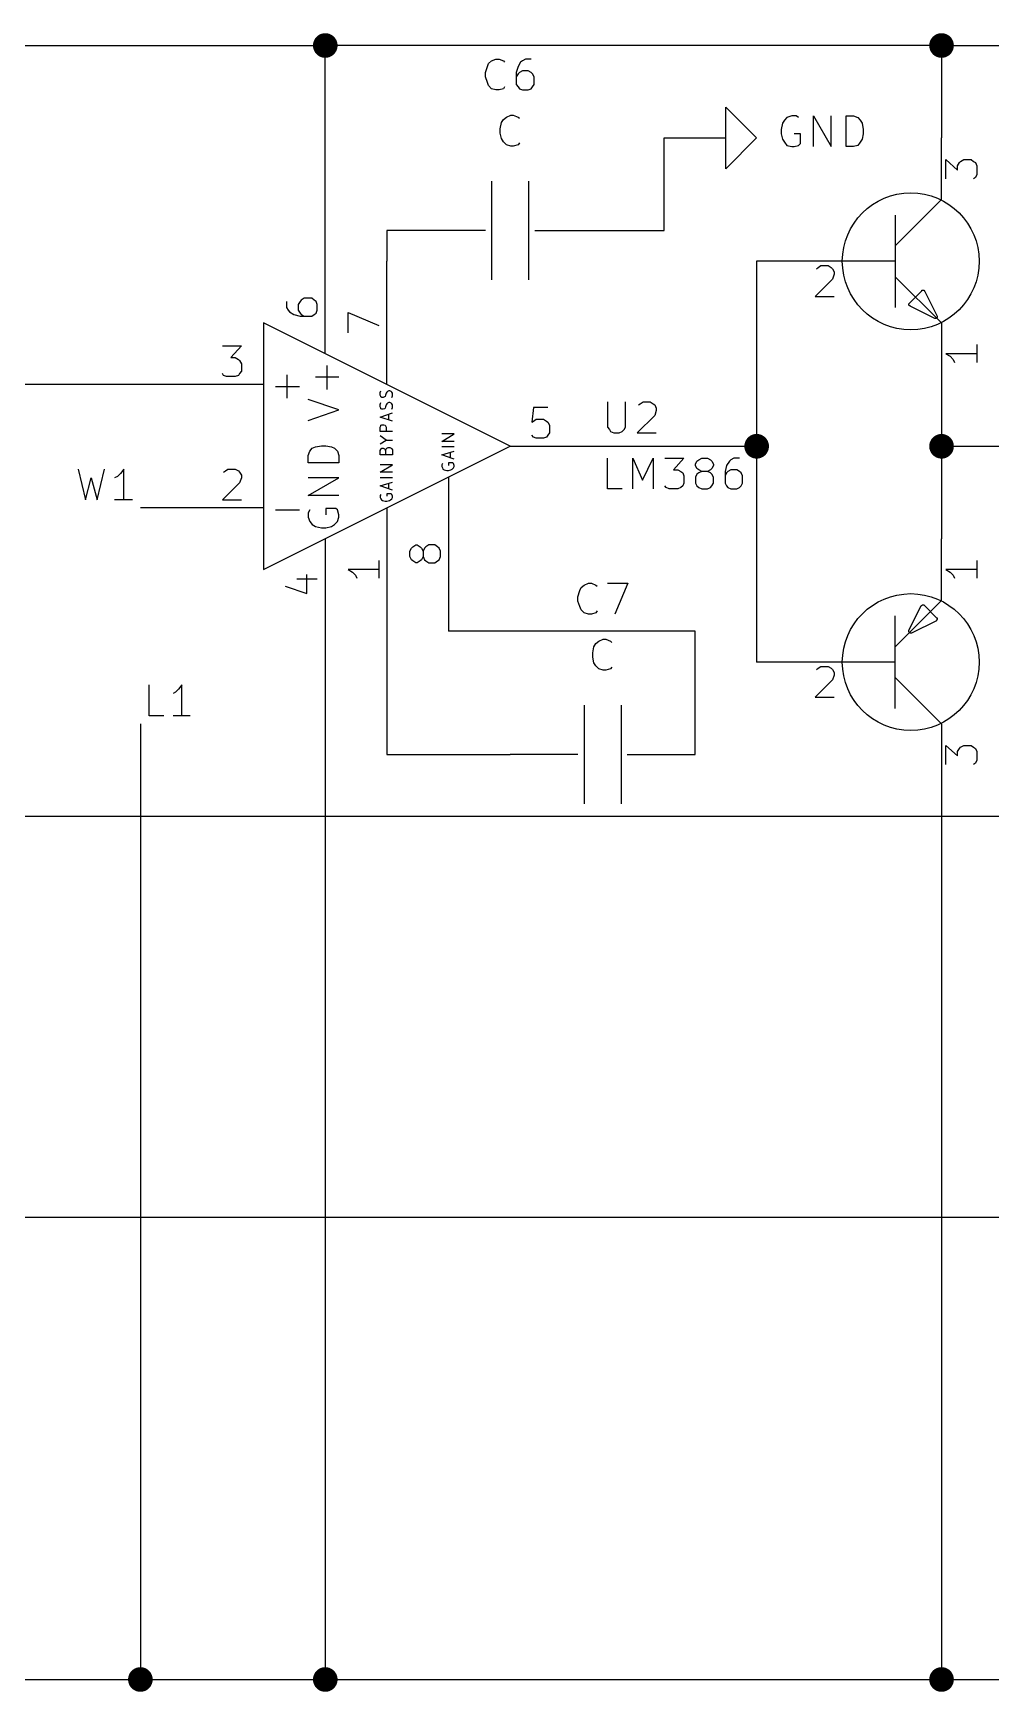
# Model space of a CAD drawing. Extents: x 0.4 to 11.3, y -7.9 to -0.4.
# Drawn here: x 5.076 to 6.63, y -4.82 to -2.13 of the extents above; entities that cross this region are included whole.
import ezdxf

# ---------------------------------------------------------------- set-up
doc = ezdxf.new("R2010")
doc.units = 0
doc.header["$MEASUREMENT"] = 0
for name, color, linetype in [('BLACK', 7, 'CONTINUOUS'), ('CYAN2', 4, 'CONTINUOUS'), ('GREEN2', 3, 'CONTINUOUS'), ('LYELLOW', 51, 'CONTINUOUS'), ('RED2', 1, 'CONTINUOUS')]:
    doc.layers.add(name, color=color, linetype=linetype)

msp = doc.modelspace()

# ---------------------------------------------------------------- linework, layer by layer
at = {"layer": 'BLACK', "linetype": 'CONTINUOUS'}
for p, q in [((5.149, -2.837), (5.161, -2.887)), ((5.161, -2.887), (5.17, -2.851)), ((5.17, -2.851), (5.18, -2.887)), ((5.18, -2.887), (5.192, -2.837)), ((5.213, -2.849), (5.208, -2.851)), ((5.218, -2.844), (5.213, -2.849)), ((5.223, -2.837), (5.218, -2.844)), ((5.223, -2.887), (5.223, -2.837)), ((5.237, -2.887), (5.208, -2.887)), ((5.264, -3.237), (5.264, -3.187)), ((5.307, -3.199), (5.303, -3.201)), ((5.312, -3.194), (5.307, -3.199)), ((5.317, -3.187), (5.312, -3.194)), ((5.317, -3.237), (5.317, -3.187)), ((5.288, -3.237), (5.264, -3.237)), ((5.331, -3.237), (5.303, -3.237))]:
    msp.add_line(p, q, dxfattribs=at)
at = {"layer": 'CYAN2', "linetype": 'CONTINUOUS'}
for p, q in [((5.815, -2.179), (5.82, -2.175)), ((5.82, -2.175), (5.827, -2.172)), ((5.827, -2.172), (5.832, -2.172)), ((5.832, -2.172), (5.839, -2.175)), ((5.839, -2.175), (5.841, -2.177)), ((5.867, -2.177), (5.863, -2.184)), ((5.87, -2.175), (5.867, -2.177)), ((5.875, -2.172), (5.87, -2.175)), ((5.884, -2.172), (5.875, -2.172)), ((5.81, -2.194), (5.813, -2.184)), ((5.81, -2.201), (5.81, -2.194)), ((5.813, -2.21), (5.81, -2.201)), ((5.813, -2.184), (5.815, -2.179)), ((5.863, -2.184), (5.86, -2.194)), ((5.86, -2.194), (5.86, -2.213)), ((5.863, -2.196), (5.86, -2.201)), ((5.865, -2.194), (5.863, -2.196)), ((5.87, -2.191), (5.865, -2.194)), ((5.879, -2.191), (5.87, -2.191)), ((5.884, -2.194), (5.879, -2.191)), ((5.886, -2.196), (5.884, -2.194)), ((5.889, -2.201), (5.886, -2.196)), ((5.889, -2.213), (5.889, -2.201)), ((5.815, -2.215), (5.813, -2.21)), ((5.82, -2.22), (5.815, -2.215)), ((5.827, -2.222), (5.82, -2.22)), ((5.832, -2.222), (5.827, -2.222)), ((5.839, -2.22), (5.832, -2.222)), ((5.841, -2.217), (5.839, -2.22)), ((5.86, -2.213), (5.863, -2.217)), ((5.863, -2.217), (5.865, -2.22)), ((5.865, -2.22), (5.87, -2.222)), ((5.87, -2.222), (5.879, -2.222)), ((5.879, -2.222), (5.884, -2.22)), ((5.884, -2.22), (5.886, -2.217)), ((5.886, -2.217), (5.889, -2.213)), ((5.834, -2.285), (5.836, -2.275)), ((5.834, -2.292), (5.834, -2.285)), ((5.836, -2.275), (5.839, -2.27)), ((5.839, -2.27), (5.844, -2.266)), ((5.844, -2.266), (5.851, -2.263)), ((5.851, -2.263), (5.855, -2.263)), ((5.855, -2.263), (5.863, -2.266)), ((5.863, -2.266), (5.865, -2.268)), ((6.292, -2.276), (6.29, -2.286)), ((6.29, -2.286), (6.29, -2.293)), ((6.295, -2.271), (6.292, -2.276)), ((6.299, -2.267), (6.295, -2.271)), ((6.307, -2.264), (6.299, -2.267)), ((6.314, -2.264), (6.307, -2.264)), ((6.318, -2.267), (6.314, -2.264)), ((6.342, -2.314), (6.342, -2.264)), ((6.342, -2.264), (6.371, -2.314)), ((6.371, -2.314), (6.371, -2.264)), ((6.395, -2.314), (6.395, -2.264)), ((6.395, -2.264), (6.407, -2.264)), ((6.407, -2.264), (6.414, -2.267)), ((6.414, -2.267), (6.418, -2.271)), ((6.418, -2.271), (6.421, -2.276)), ((6.421, -2.276), (6.423, -2.286)), ((6.423, -2.286), (6.423, -2.293)), ((5.836, -2.301), (5.834, -2.292)), ((5.839, -2.306), (5.836, -2.301)), ((5.844, -2.311), (5.839, -2.306)), ((5.851, -2.313), (5.844, -2.311)), ((5.855, -2.313), (5.851, -2.313)), ((5.863, -2.311), (5.855, -2.313)), ((5.865, -2.308), (5.863, -2.311)), ((6.29, -2.293), (6.292, -2.302)), ((6.292, -2.302), (6.295, -2.307)), ((6.295, -2.307), (6.299, -2.312)), ((6.299, -2.312), (6.307, -2.314)), ((6.321, -2.293), (6.311, -2.293)), ((6.311, -2.314), (6.318, -2.312)), ((6.318, -2.312), (6.321, -2.309)), ((6.321, -2.309), (6.321, -2.293)), ((6.414, -2.312), (6.407, -2.314)), ((6.418, -2.307), (6.414, -2.312)), ((6.421, -2.302), (6.418, -2.307)), ((6.423, -2.293), (6.421, -2.302)), ((6.307, -2.314), (6.311, -2.314)), ((6.407, -2.314), (6.395, -2.314)), ((5.488, -2.722), (5.488, -2.684)), ((5.572, -2.688), (5.534, -2.688)), ((5.553, -2.708), (5.553, -2.669)), ((5.469, -2.703), (5.508, -2.703)), ((5.639, -2.713), (5.64, -2.71)), ((5.639, -2.717), (5.639, -2.713)), ((5.649, -2.714), (5.648, -2.717)), ((5.65, -2.712), (5.649, -2.714)), ((5.651, -2.711), (5.65, -2.712)), ((5.653, -2.71), (5.651, -2.711)), ((5.655, -2.71), (5.653, -2.71)), ((5.657, -2.711), (5.655, -2.71)), ((5.658, -2.712), (5.657, -2.711)), ((5.659, -2.714), (5.658, -2.712)), ((5.659, -2.718), (5.659, -2.714)), ((5.572, -2.741), (5.522, -2.724)), ((5.522, -2.758), (5.572, -2.741)), ((5.64, -2.719), (5.639, -2.717)), ((5.639, -2.732), (5.64, -2.729)), ((5.639, -2.736), (5.639, -2.732)), ((5.64, -2.738), (5.639, -2.736)), ((5.64, -2.72), (5.64, -2.719)), ((5.642, -2.721), (5.64, -2.72)), ((5.64, -2.739), (5.64, -2.738)), ((5.642, -2.74), (5.64, -2.739)), ((5.644, -2.721), (5.642, -2.721)), ((5.644, -2.74), (5.642, -2.74)), ((5.646, -2.72), (5.644, -2.721)), ((5.646, -2.739), (5.644, -2.74)), ((5.647, -2.719), (5.646, -2.72)), ((5.647, -2.738), (5.646, -2.739)), ((5.648, -2.717), (5.647, -2.719)), ((5.648, -2.736), (5.647, -2.738)), ((5.649, -2.733), (5.648, -2.736)), ((5.65, -2.731), (5.649, -2.733)), ((5.651, -2.73), (5.65, -2.731)), ((5.653, -2.729), (5.651, -2.73)), ((5.655, -2.729), (5.653, -2.729)), ((5.657, -2.73), (5.655, -2.729)), ((5.658, -2.731), (5.657, -2.73)), ((5.658, -2.721), (5.659, -2.718)), ((5.659, -2.733), (5.658, -2.731)), ((5.658, -2.74), (5.659, -2.737)), ((5.659, -2.737), (5.659, -2.733)), ((6.008, -2.728), (6.008, -2.769)), ((6.037, -2.769), (6.037, -2.728)), ((6.058, -2.733), (6.061, -2.731)), ((6.061, -2.731), (6.066, -2.728)), ((6.066, -2.728), (6.077, -2.728)), ((6.077, -2.728), (6.082, -2.731)), ((6.082, -2.731), (6.085, -2.733)), ((6.085, -2.733), (6.087, -2.738)), ((6.087, -2.742), (6.085, -2.75)), ((6.087, -2.738), (6.087, -2.742)), ((5.639, -2.753), (5.659, -2.746)), ((5.659, -2.759), (5.639, -2.753)), ((5.639, -2.769), (5.64, -2.767)), ((5.639, -2.776), (5.639, -2.769)), ((5.64, -2.766), (5.642, -2.765)), ((5.64, -2.767), (5.64, -2.766)), ((5.642, -2.765), (5.645, -2.765)), ((5.645, -2.765), (5.647, -2.766)), ((5.647, -2.766), (5.648, -2.767)), ((5.648, -2.767), (5.649, -2.769)), ((5.649, -2.769), (5.649, -2.776)), ((5.653, -2.757), (5.653, -2.748)), ((6.008, -2.769), (6.011, -2.773)), ((6.035, -2.773), (6.037, -2.769)), ((6.085, -2.75), (6.056, -2.778)), ((5.659, -2.776), (5.639, -2.776)), ((5.649, -2.79), (5.639, -2.783)), ((5.639, -2.796), (5.649, -2.79)), ((5.649, -2.79), (5.659, -2.79)), ((5.739, -2.792), (5.759, -2.78)), ((5.759, -2.78), (5.739, -2.78)), ((5.759, -2.792), (5.739, -2.792)), ((6.011, -2.773), (6.013, -2.776)), ((6.013, -2.776), (6.018, -2.778)), ((6.018, -2.778), (6.027, -2.778)), ((6.027, -2.778), (6.032, -2.776)), ((6.032, -2.776), (6.035, -2.773)), ((6.056, -2.778), (6.087, -2.778)), ((5.522, -2.815), (5.525, -2.808)), ((5.522, -2.827), (5.522, -2.815)), ((5.525, -2.808), (5.529, -2.803)), ((5.529, -2.803), (5.534, -2.801)), ((5.534, -2.801), (5.544, -2.799)), ((5.544, -2.799), (5.551, -2.799)), ((5.551, -2.799), (5.56, -2.801)), ((5.56, -2.801), (5.565, -2.803)), ((5.565, -2.803), (5.57, -2.808)), ((5.57, -2.808), (5.572, -2.815)), ((5.572, -2.815), (5.572, -2.827)), ((5.639, -2.807), (5.64, -2.805)), ((5.639, -2.814), (5.639, -2.807)), ((5.659, -2.814), (5.639, -2.814)), ((5.64, -2.804), (5.642, -2.803)), ((5.64, -2.805), (5.64, -2.804)), ((5.642, -2.803), (5.644, -2.803)), ((5.644, -2.803), (5.646, -2.804)), ((5.646, -2.804), (5.647, -2.805)), ((5.647, -2.805), (5.648, -2.807)), ((5.648, -2.807), (5.649, -2.804)), ((5.648, -2.807), (5.648, -2.814)), ((5.649, -2.804), (5.65, -2.803)), ((5.65, -2.803), (5.652, -2.802)), ((5.652, -2.802), (5.655, -2.802)), ((5.655, -2.802), (5.657, -2.803)), ((5.657, -2.803), (5.658, -2.804)), ((5.658, -2.804), (5.659, -2.806)), ((5.659, -2.806), (5.659, -2.814)), ((5.759, -2.801), (5.739, -2.801)), ((5.739, -2.814), (5.759, -2.808)), ((5.759, -2.821), (5.739, -2.814)), ((5.753, -2.819), (5.753, -2.81)), ((6.008, -2.869), (6.008, -2.819)), ((6.049, -2.869), (6.049, -2.819)), ((6.049, -2.819), (6.065, -2.855)), ((6.065, -2.855), (6.082, -2.819)), ((6.082, -2.819), (6.082, -2.869)), ((6.101, -2.819), (6.132, -2.819)), ((6.132, -2.819), (6.115, -2.838)), ((6.151, -2.829), (6.153, -2.824)), ((6.153, -2.824), (6.156, -2.822)), ((6.156, -2.822), (6.161, -2.819)), ((6.161, -2.819), (6.17, -2.819)), ((6.17, -2.819), (6.175, -2.822)), ((6.175, -2.822), (6.177, -2.824)), ((6.177, -2.824), (6.18, -2.829)), ((6.206, -2.824), (6.201, -2.831)), ((6.208, -2.822), (6.206, -2.824)), ((6.213, -2.819), (6.208, -2.822)), ((6.222, -2.819), (6.213, -2.819)), ((5.572, -2.827), (5.522, -2.827)), ((5.522, -2.88), (5.572, -2.851)), ((5.572, -2.851), (5.522, -2.851)), ((5.639, -2.842), (5.659, -2.83)), ((5.659, -2.83), (5.639, -2.83)), ((5.659, -2.842), (5.639, -2.842)), ((5.659, -2.851), (5.639, -2.851)), ((5.74, -2.828), (5.739, -2.83)), ((5.739, -2.83), (5.739, -2.833)), ((5.739, -2.833), (5.74, -2.835)), ((5.74, -2.835), (5.741, -2.837)), ((5.741, -2.837), (5.743, -2.838)), ((5.743, -2.838), (5.747, -2.839)), ((5.747, -2.839), (5.75, -2.839)), ((5.757, -2.827), (5.75, -2.827)), ((5.75, -2.827), (5.75, -2.831)), ((5.75, -2.839), (5.754, -2.838)), ((5.754, -2.838), (5.756, -2.837)), ((5.756, -2.837), (5.758, -2.835)), ((5.758, -2.828), (5.757, -2.827)), ((5.759, -2.831), (5.758, -2.828)), ((5.758, -2.835), (5.759, -2.833)), ((5.759, -2.833), (5.759, -2.831)), ((6.115, -2.838), (6.122, -2.838)), ((6.122, -2.838), (6.127, -2.841)), ((6.127, -2.841), (6.13, -2.843)), ((6.13, -2.843), (6.132, -2.848)), ((6.132, -2.848), (6.132, -2.86)), ((6.151, -2.831), (6.151, -2.829)), ((6.153, -2.836), (6.151, -2.831)), ((6.153, -2.845), (6.151, -2.85)), ((6.151, -2.85), (6.151, -2.86)), ((6.156, -2.838), (6.153, -2.836)), ((6.156, -2.843), (6.153, -2.845)), ((6.161, -2.841), (6.156, -2.838)), ((6.161, -2.841), (6.156, -2.843)), ((6.17, -2.841), (6.161, -2.841)), ((6.175, -2.838), (6.17, -2.841)), ((6.175, -2.843), (6.17, -2.841)), ((6.177, -2.836), (6.175, -2.838)), ((6.177, -2.845), (6.175, -2.843)), ((6.18, -2.831), (6.177, -2.836)), ((6.18, -2.85), (6.177, -2.845)), ((6.18, -2.829), (6.18, -2.831)), ((6.18, -2.86), (6.18, -2.85)), ((6.201, -2.831), (6.199, -2.841)), ((6.199, -2.841), (6.199, -2.86)), ((6.201, -2.843), (6.199, -2.848)), ((6.203, -2.841), (6.201, -2.843)), ((6.208, -2.838), (6.203, -2.841)), ((6.218, -2.838), (6.208, -2.838)), ((6.222, -2.841), (6.218, -2.838)), ((6.225, -2.843), (6.222, -2.841)), ((6.227, -2.848), (6.225, -2.843)), ((6.227, -2.86), (6.227, -2.848)), ((5.639, -2.864), (5.659, -2.858)), ((5.659, -2.871), (5.639, -2.864)), ((5.64, -2.878), (5.639, -2.88)), ((5.657, -2.877), (5.65, -2.877)), ((5.65, -2.877), (5.65, -2.881)), ((5.653, -2.869), (5.653, -2.86)), ((5.658, -2.878), (5.657, -2.877)), ((5.659, -2.881), (5.658, -2.878)), ((6.032, -2.869), (6.008, -2.869)), ((6.103, -2.867), (6.101, -2.864)), ((6.108, -2.869), (6.103, -2.867)), ((6.122, -2.869), (6.108, -2.869)), ((6.127, -2.867), (6.122, -2.869)), ((6.13, -2.864), (6.127, -2.867)), ((6.132, -2.86), (6.13, -2.864)), ((6.151, -2.86), (6.153, -2.864)), ((6.153, -2.864), (6.156, -2.867)), ((6.156, -2.867), (6.161, -2.869)), ((6.161, -2.869), (6.17, -2.869)), ((6.17, -2.869), (6.175, -2.867)), ((6.175, -2.867), (6.177, -2.864)), ((6.177, -2.864), (6.18, -2.86)), ((6.199, -2.86), (6.201, -2.864)), ((6.201, -2.864), (6.203, -2.867)), ((6.203, -2.867), (6.208, -2.869)), ((6.208, -2.869), (6.218, -2.869)), ((6.218, -2.869), (6.222, -2.867)), ((6.222, -2.867), (6.225, -2.864)), ((6.225, -2.864), (6.227, -2.86)), ((5.469, -2.903), (5.508, -2.903)), ((5.572, -2.88), (5.522, -2.88)), ((5.525, -2.903), (5.522, -2.908)), ((5.567, -2.901), (5.551, -2.901)), ((5.551, -2.901), (5.551, -2.911)), ((5.57, -2.903), (5.567, -2.901)), ((5.572, -2.911), (5.57, -2.903)), ((5.639, -2.88), (5.639, -2.883)), ((5.639, -2.883), (5.64, -2.885)), ((5.64, -2.885), (5.641, -2.887)), ((5.641, -2.887), (5.643, -2.888)), ((5.643, -2.888), (5.647, -2.889)), ((5.647, -2.889), (5.65, -2.889)), ((5.65, -2.889), (5.654, -2.888)), ((5.654, -2.888), (5.656, -2.887)), ((5.656, -2.887), (5.658, -2.885)), ((5.658, -2.885), (5.659, -2.883)), ((5.659, -2.883), (5.659, -2.881)), ((5.522, -2.908), (5.522, -2.915)), ((5.522, -2.915), (5.525, -2.922)), ((5.525, -2.922), (5.529, -2.927)), ((5.529, -2.927), (5.534, -2.93)), ((5.534, -2.93), (5.544, -2.932)), ((5.544, -2.932), (5.551, -2.932)), ((5.551, -2.932), (5.56, -2.93)), ((5.56, -2.93), (5.565, -2.927)), ((5.565, -2.927), (5.57, -2.922)), ((5.57, -2.922), (5.572, -2.915)), ((5.572, -2.915), (5.572, -2.911)), ((5.96, -3.044), (5.963, -3.034)), ((5.963, -3.034), (5.965, -3.029)), ((5.965, -3.029), (5.97, -3.025)), ((5.97, -3.025), (5.977, -3.022)), ((5.977, -3.022), (5.982, -3.022)), ((5.982, -3.022), (5.989, -3.025)), ((5.989, -3.025), (5.991, -3.027)), ((6.008, -3.022), (6.041, -3.022)), ((6.041, -3.022), (6.02, -3.072)), ((5.96, -3.051), (5.96, -3.044)), ((5.963, -3.06), (5.96, -3.051)), ((5.965, -3.065), (5.963, -3.06)), ((5.97, -3.07), (5.965, -3.065)), ((5.977, -3.072), (5.97, -3.07)), ((5.982, -3.072), (5.977, -3.072)), ((5.989, -3.07), (5.982, -3.072)), ((5.991, -3.067), (5.989, -3.07)), ((5.986, -3.125), (5.989, -3.12)), ((5.989, -3.12), (5.994, -3.116)), ((5.994, -3.116), (6.001, -3.113)), ((6.001, -3.113), (6.005, -3.113)), ((6.005, -3.113), (6.013, -3.116)), ((6.013, -3.116), (6.015, -3.118)), ((5.984, -3.135), (5.986, -3.125)), ((5.984, -3.142), (5.984, -3.135)), ((5.986, -3.151), (5.984, -3.142)), ((5.989, -3.156), (5.986, -3.151)), ((5.994, -3.161), (5.989, -3.156)), ((6.001, -3.163), (5.994, -3.161)), ((6.005, -3.163), (6.001, -3.163)), ((6.013, -3.161), (6.005, -3.163)), ((6.015, -3.158), (6.013, -3.161))]:
    msp.add_line(p, q, dxfattribs=at)
at = {"layer": 'GREEN2', "linetype": 'CONTINUOUS'}
for p, q in [((4.1, -2.15), (5.55, -2.15)), ((5.55, -2.5), (5.55, -2.15)), ((6.55, -2.15), (5.55, -2.15)), ((6.55, -2.15), (7.3, -2.15)), ((6.55, -2.15), (6.55, -2.3)), ((6.1, -2.45), (6.1, -2.3)), ((6.1, -2.3), (6.15, -2.3)), ((5.7, -2.45), (5.65, -2.45)), ((5.65, -2.45), (5.65, -2.5)), ((6, -2.45), (6.1, -2.45)), ((6.25, -2.5), (6.25, -2.8)), ((5.35, -2.7), (4.8, -2.7)), ((6.55, -2.7), (6.55, -2.8)), ((5.95, -2.8), (6.25, -2.8)), ((6.25, -2.8), (6.25, -3.15)), ((6.55, -2.8), (7.15, -2.8)), ((6.55, -2.8), (6.55, -2.95)), ((5.35, -2.9), (5.25, -2.9)), ((5.55, -3.1), (5.55, -4.8)), ((5.65, -3.1), (5.65, -3.3)), ((6.15, -3.1), (5.75, -3.1)), ((6.15, -3.3), (6.15, -3.1)), ((5.25, -3.25), (5.25, -4.8)), ((5.65, -3.3), (5.85, -3.3)), ((6.55, -3.35), (6.55, -4.8)), ((4.65, -3.4), (7.15, -3.4)), ((4.6, -4.05), (6.85, -4.05)), ((4.8, -4.8), (5.25, -4.8)), ((5.25, -4.8), (5.55, -4.8)), ((5.55, -4.8), (6.55, -4.8)), ((6.55, -4.8), (6.85, -4.8))]:
    msp.add_line(p, q, dxfattribs=at)
at = {"layer": 'GREEN2', "const_width": 0.02}
for points in [[(5.54, -2.15, 1), (5.56, -2.15, 1)], [(6.54, -2.15, 1), (6.56, -2.15, 1)], [(6.24, -2.8, 1), (6.26, -2.8, 1)], [(6.54, -2.8, 1), (6.56, -2.8, 1)], [(5.24, -4.8, 1), (5.26, -4.8, 1)], [(5.54, -4.8, 1), (5.56, -4.8, 1)], [(6.54, -4.8, 1), (6.56, -4.8, 1)]]:
    msp.add_lwpolyline(points, format="xyb", close=True, dxfattribs=at)
at = {"layer": 'LYELLOW', "linetype": 'CONTINUOUS'}
for p, q in [((5.85, -2.8), (5.45, -2.6)), ((5.45, -2.6), (5.45, -3)), ((5.45, -3), (5.85, -2.8))]:
    msp.add_line(p, q, dxfattribs=at)
at = {"layer": 'RED2', "linetype": 'CONTINUOUS'}
for p, q in [((6.2, -2.3), (6.2, -2.25)), ((6.2, -2.25), (6.25, -2.3)), ((6.15, -2.3), (6.2, -2.3)), ((6.25, -2.3), (6.2, -2.35)), ((6.2, -2.35), (6.2, -2.3)), ((6.55, -2.4), (6.55, -2.3)), ((6.557, -2.366), (6.557, -2.335)), ((6.557, -2.335), (6.576, -2.352)), ((6.576, -2.345), (6.579, -2.34)), ((6.579, -2.34), (6.581, -2.338)), ((6.581, -2.338), (6.586, -2.335)), ((6.586, -2.335), (6.598, -2.335)), ((6.598, -2.335), (6.602, -2.338)), ((6.602, -2.338), (6.605, -2.34)), ((6.605, -2.34), (6.607, -2.345)), ((6.576, -2.352), (6.576, -2.345)), ((6.605, -2.364), (6.602, -2.366)), ((6.607, -2.359), (6.605, -2.364)), ((6.607, -2.345), (6.607, -2.359)), ((5.82, -2.37), (5.82, -2.53)), ((5.88, -2.37), (5.88, -2.53)), ((6.475, -2.475), (6.55, -2.4)), ((6.475, -2.425), (6.475, -2.575)), ((5.81, -2.45), (5.7, -2.45)), ((5.89, -2.45), (6, -2.45)), ((5.55, -2.65), (5.55, -2.5)), ((5.65, -2.7), (5.65, -2.5)), ((6.475, -2.5), (6.25, -2.5)), ((6.347, -2.512), (6.35, -2.51)), ((6.35, -2.51), (6.354, -2.507)), ((6.354, -2.507), (6.366, -2.507)), ((6.366, -2.507), (6.371, -2.51)), ((6.371, -2.51), (6.373, -2.512)), ((6.373, -2.512), (6.376, -2.517)), ((6.376, -2.521), (6.373, -2.529)), ((6.376, -2.517), (6.376, -2.521)), ((6.475, -2.525), (6.55, -2.6)), ((6.373, -2.529), (6.345, -2.557)), ((6.497, -2.569), (6.518, -2.548)), ((6.518, -2.548), (6.518, -2.547)), ((6.518, -2.547), (6.521, -2.547)), ((6.521, -2.547), (6.523, -2.549)), ((6.523, -2.549), (6.543, -2.589)), ((5.487, -2.565), (5.487, -2.575)), ((5.487, -2.575), (5.49, -2.579)), ((5.49, -2.579), (5.492, -2.582)), ((5.492, -2.582), (5.499, -2.586)), ((5.509, -2.565), (5.506, -2.57)), ((5.506, -2.57), (5.506, -2.579)), ((5.506, -2.579), (5.509, -2.584)), ((5.511, -2.563), (5.509, -2.565)), ((5.516, -2.56), (5.511, -2.563)), ((5.528, -2.56), (5.516, -2.56)), ((5.532, -2.563), (5.528, -2.56)), ((5.535, -2.565), (5.532, -2.563)), ((5.537, -2.57), (5.535, -2.565)), ((5.535, -2.584), (5.537, -2.579)), ((5.537, -2.579), (5.537, -2.57)), ((6.345, -2.557), (6.376, -2.557)), ((6.497, -2.571), (6.497, -2.569)), ((6.499, -2.573), (6.497, -2.571)), ((6.539, -2.593), (6.499, -2.573)), ((5.85, -2.8), (5.45, -2.6)), ((5.45, -2.6), (5.45, -3)), ((5.499, -2.586), (5.509, -2.589)), ((5.509, -2.584), (5.511, -2.586)), ((5.509, -2.589), (5.528, -2.589)), ((5.511, -2.586), (5.516, -2.589)), ((5.528, -2.589), (5.532, -2.586)), ((5.532, -2.586), (5.535, -2.584)), ((5.587, -2.616), (5.587, -2.583)), ((5.587, -2.583), (5.637, -2.604)), ((6.541, -2.593), (6.539, -2.593)), ((6.543, -2.591), (6.541, -2.593)), ((6.543, -2.589), (6.543, -2.591)), ((6.55, -2.6), (6.55, -2.7)), ((6.607, -2.635), (6.607, -2.664)), ((5.383, -2.637), (5.414, -2.637)), ((5.414, -2.637), (5.397, -2.656)), ((5.397, -2.656), (5.404, -2.656)), ((5.404, -2.656), (5.409, -2.659)), ((5.409, -2.659), (5.411, -2.661)), ((5.411, -2.661), (5.414, -2.666)), ((6.607, -2.65), (6.557, -2.65)), ((6.557, -2.65), (6.564, -2.654)), ((6.564, -2.654), (6.569, -2.659)), ((6.569, -2.659), (6.571, -2.664)), ((5.385, -2.685), (5.383, -2.682)), ((5.39, -2.687), (5.385, -2.685)), ((5.404, -2.687), (5.39, -2.687)), ((5.409, -2.685), (5.404, -2.687)), ((5.411, -2.682), (5.409, -2.685)), ((5.414, -2.678), (5.411, -2.682)), ((5.414, -2.666), (5.414, -2.678)), ((5.45, -2.7), (5.35, -2.7)), ((5.888, -2.737), (5.885, -2.761)), ((5.911, -2.737), (5.888, -2.737)), ((5.885, -2.761), (5.888, -2.759)), ((5.888, -2.759), (5.892, -2.756)), ((5.892, -2.756), (5.904, -2.756)), ((5.904, -2.756), (5.909, -2.759)), ((5.909, -2.759), (5.911, -2.761)), ((5.911, -2.761), (5.914, -2.766)), ((5.914, -2.766), (5.914, -2.778)), ((5.888, -2.785), (5.885, -2.782)), ((5.892, -2.787), (5.888, -2.785)), ((5.904, -2.787), (5.892, -2.787)), ((5.909, -2.785), (5.904, -2.787)), ((5.911, -2.782), (5.909, -2.785)), ((5.914, -2.778), (5.911, -2.782)), ((5.45, -3), (5.85, -2.8)), ((5.85, -2.8), (5.95, -2.8)), ((5.385, -2.842), (5.388, -2.84)), ((5.388, -2.84), (5.392, -2.837)), ((5.392, -2.837), (5.404, -2.837)), ((5.404, -2.837), (5.409, -2.84)), ((5.409, -2.84), (5.411, -2.842)), ((5.411, -2.842), (5.414, -2.847)), ((5.414, -2.851), (5.411, -2.859)), ((5.414, -2.847), (5.414, -2.851)), ((5.75, -2.85), (5.75, -3.1)), ((5.411, -2.859), (5.383, -2.887)), ((5.45, -2.9), (5.35, -2.9)), ((5.383, -2.887), (5.414, -2.887)), ((5.65, -2.9), (5.65, -3.1)), ((5.55, -2.95), (5.55, -3.1)), ((6.55, -3.05), (6.55, -2.95)), ((5.637, -2.985), (5.637, -3.014)), ((5.687, -2.97), (5.69, -2.965)), ((5.687, -2.979), (5.687, -2.97)), ((5.69, -2.984), (5.687, -2.979)), ((5.69, -2.965), (5.692, -2.963)), ((5.692, -2.986), (5.69, -2.984)), ((5.692, -2.963), (5.697, -2.96)), ((5.697, -2.96), (5.699, -2.96)), ((5.699, -2.96), (5.704, -2.963)), ((5.704, -2.963), (5.706, -2.965)), ((5.706, -2.984), (5.704, -2.986)), ((5.706, -2.965), (5.709, -2.97)), ((5.709, -2.979), (5.706, -2.984)), ((5.711, -2.965), (5.709, -2.97)), ((5.709, -2.97), (5.709, -2.979)), ((5.709, -2.979), (5.711, -2.984)), ((5.713, -2.963), (5.711, -2.965)), ((5.711, -2.984), (5.713, -2.986)), ((5.718, -2.96), (5.713, -2.963)), ((5.728, -2.96), (5.718, -2.96)), ((5.732, -2.963), (5.728, -2.96)), ((5.735, -2.965), (5.732, -2.963)), ((5.732, -2.986), (5.735, -2.984)), ((5.737, -2.97), (5.735, -2.965)), ((5.735, -2.984), (5.737, -2.979)), ((5.737, -2.979), (5.737, -2.97)), ((6.607, -2.985), (6.607, -3.014)), ((5.52, -3.039), (5.52, -3.008)), ((5.637, -3), (5.587, -3)), ((5.587, -3), (5.594, -3.004)), ((5.594, -3.004), (5.599, -3.009)), ((5.599, -3.009), (5.601, -3.014)), ((5.697, -2.989), (5.692, -2.986)), ((5.699, -2.989), (5.697, -2.989)), ((5.704, -2.986), (5.699, -2.989)), ((5.713, -2.986), (5.718, -2.989)), ((5.718, -2.989), (5.728, -2.989)), ((5.728, -2.989), (5.732, -2.986)), ((6.607, -3), (6.557, -3)), ((6.557, -3), (6.564, -3.004)), ((6.564, -3.004), (6.569, -3.009)), ((6.569, -3.009), (6.571, -3.014)), ((5.485, -3.027), (5.52, -3.039)), ((5.504, -3.015), (5.537, -3.015)), ((6.475, -3.125), (6.55, -3.05)), ((6.497, -3.099), (6.517, -3.058)), ((6.517, -3.058), (6.518, -3.058)), ((6.518, -3.058), (6.519, -3.057)), ((6.519, -3.057), (6.521, -3.057)), ((6.521, -3.057), (6.542, -3.078)), ((6.475, -3.225), (6.475, -3.075)), ((6.542, -3.083), (6.501, -3.103)), ((6.542, -3.078), (6.543, -3.078)), ((6.543, -3.081), (6.542, -3.082)), ((6.542, -3.082), (6.542, -3.083)), ((6.543, -3.078), (6.543, -3.081)), ((6.497, -3.101), (6.497, -3.099)), ((6.499, -3.103), (6.497, -3.101)), ((6.501, -3.103), (6.499, -3.103)), ((6.475, -3.15), (6.25, -3.15)), ((6.347, -3.162), (6.35, -3.16)), ((6.35, -3.16), (6.354, -3.157)), ((6.354, -3.157), (6.366, -3.157)), ((6.366, -3.157), (6.371, -3.16)), ((6.371, -3.16), (6.373, -3.162)), ((6.373, -3.162), (6.376, -3.167)), ((6.376, -3.171), (6.373, -3.179)), ((6.376, -3.167), (6.376, -3.171)), ((6.373, -3.179), (6.345, -3.207)), ((6.475, -3.175), (6.55, -3.25)), ((5.97, -3.22), (5.97, -3.38)), ((6.03, -3.22), (6.03, -3.38)), ((6.345, -3.207), (6.376, -3.207)), ((6.55, -3.25), (6.55, -3.35)), ((5.96, -3.3), (5.85, -3.3)), ((6.04, -3.3), (6.15, -3.3)), ((6.557, -3.316), (6.557, -3.285)), ((6.557, -3.285), (6.576, -3.302)), ((6.576, -3.295), (6.579, -3.29)), ((6.576, -3.302), (6.576, -3.295)), ((6.579, -3.29), (6.581, -3.288)), ((6.581, -3.288), (6.586, -3.285)), ((6.586, -3.285), (6.598, -3.285)), ((6.598, -3.285), (6.602, -3.288)), ((6.602, -3.288), (6.605, -3.29)), ((6.605, -3.29), (6.607, -3.295)), ((6.607, -3.295), (6.607, -3.309)), ((6.605, -3.314), (6.602, -3.316)), ((6.607, -3.309), (6.605, -3.314))]:
    msp.add_line(p, q, dxfattribs=at)
at = {"layer": 'RED2'}
for centre in [(6.5, -2.5), (6.5, -3.15)]:
    msp.add_circle(centre, 0.111, dxfattribs=at)

doc.saveas('drawing.dxf')
